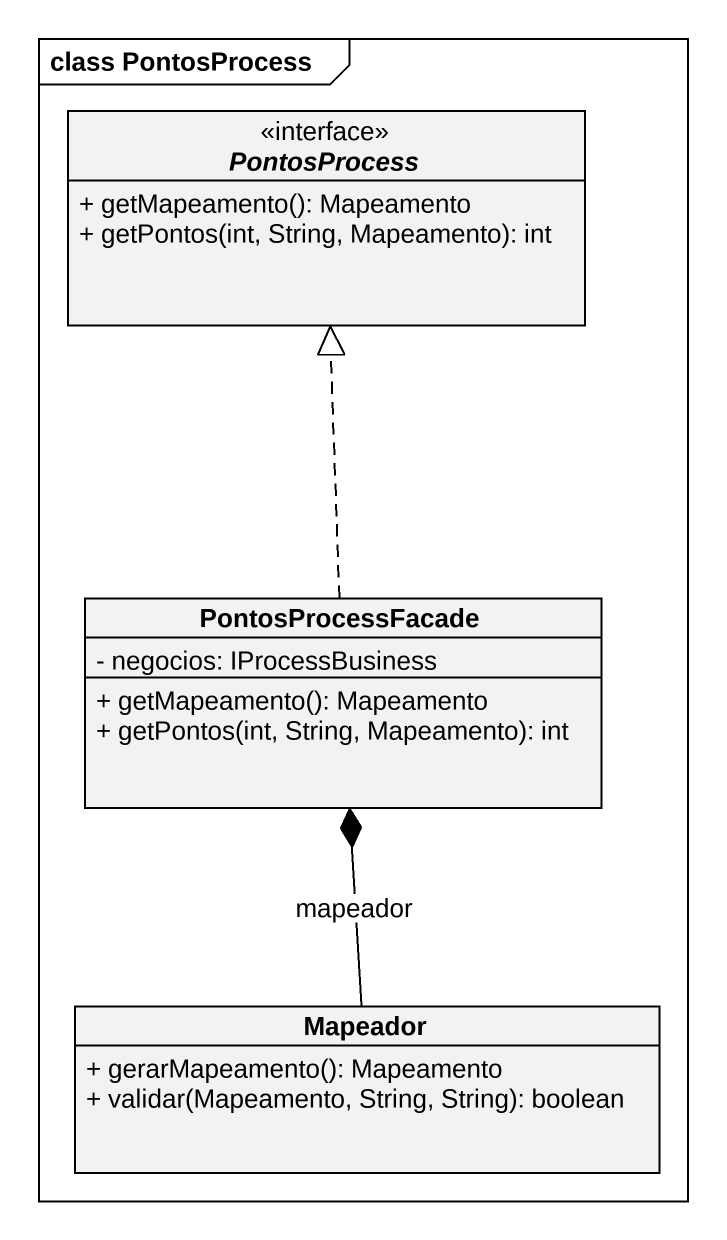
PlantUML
@startuml
mainframe class PontosProcess
hide circle
hide empty members
skinparam classAttributeIconSize 0
interface PontosProcess <<interface>> {
  + getMapeamento(): Mapeamento
  + getPontos(int, String, Mapeamento): int
}
class PontosProcessFacade {
  - negocios: IProcessBusiness
  + getMapeamento(): Mapeamento
  + getPontos(int, String, Mapeamento): int
}
class Mapeador {
  + gerarMapeamento(): Mapeamento
  + validar(Mapeamento, String, String): boolean
}
PontosProcessFacade .up.|> PontosProcess
Mapeador -up-* PontosProcessFacade : mapeador
@enduml
